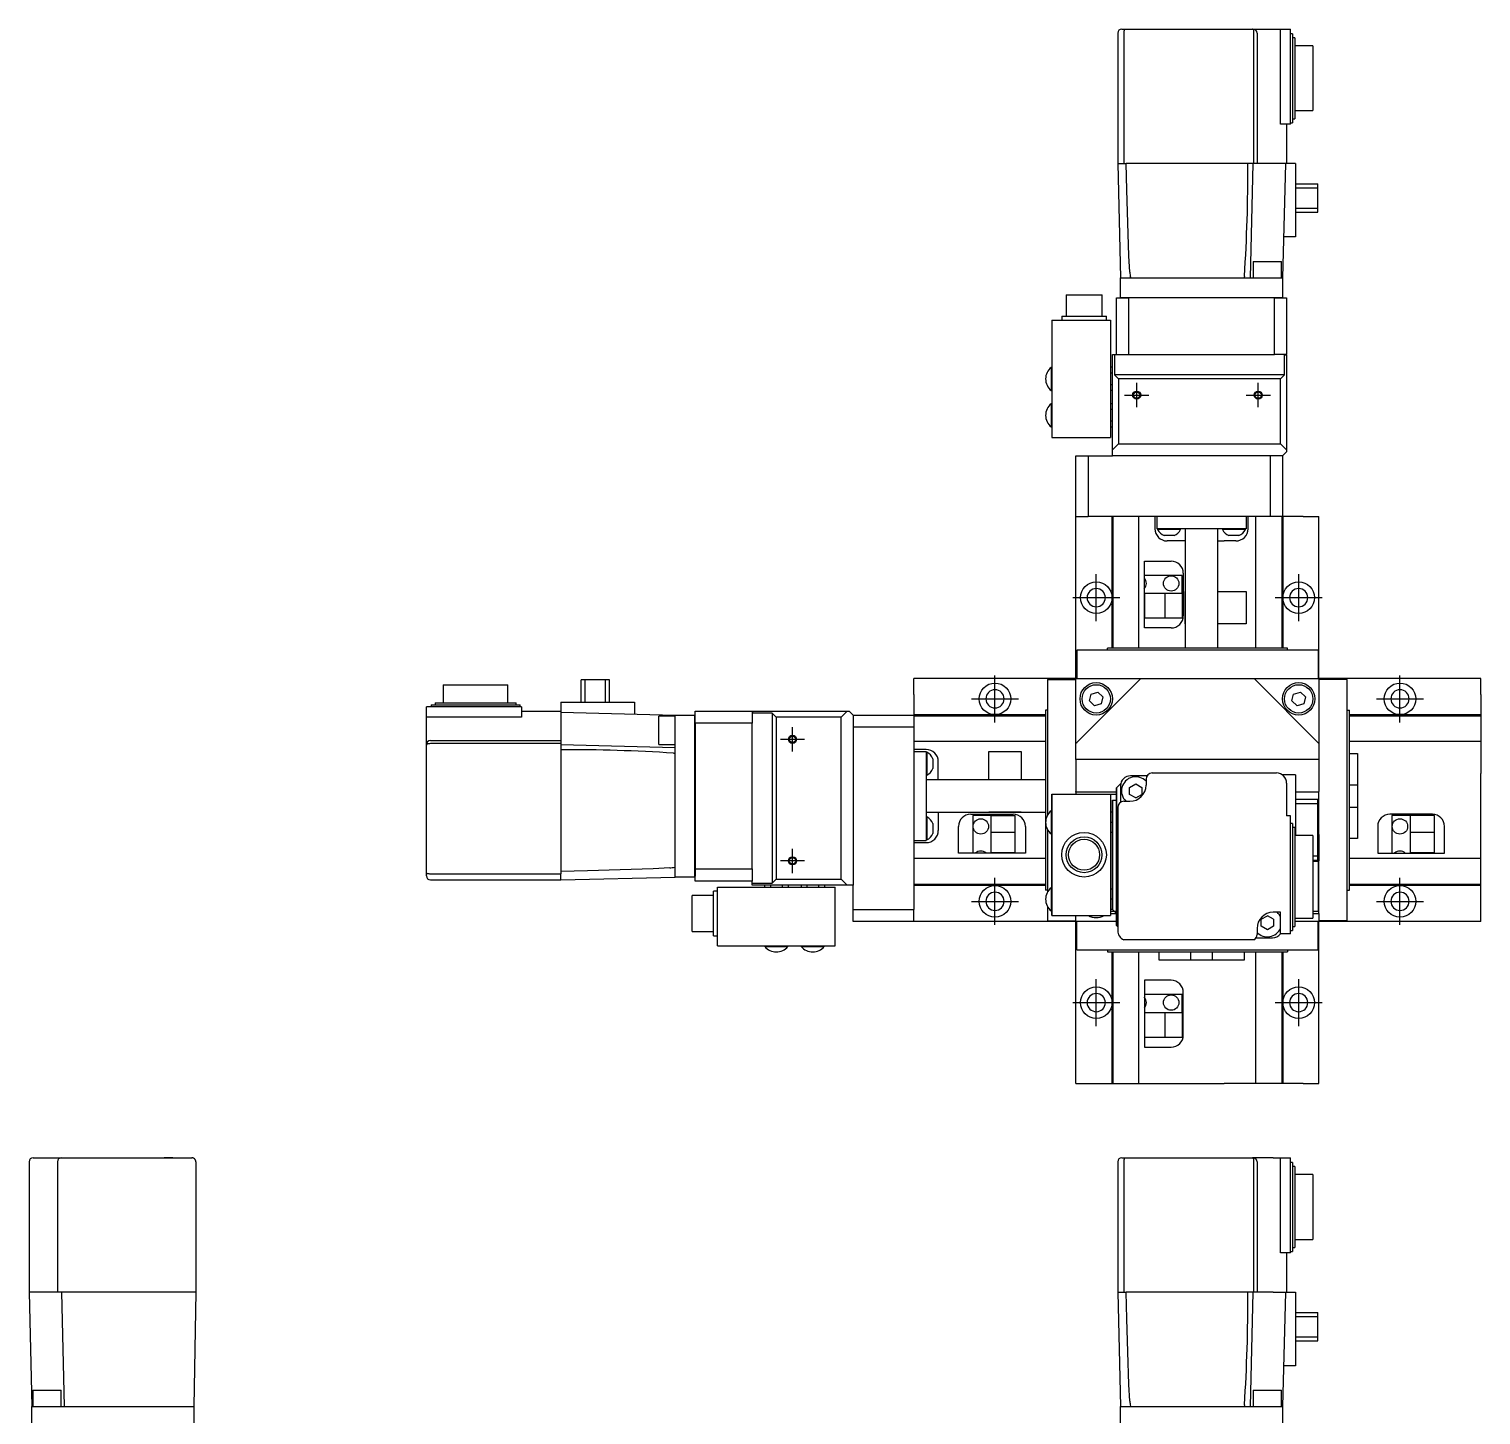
# Model space of a CAD drawing. Extents: x 0 to 1102, y -8 to 907.
# Drawn here: x 183.7 to 542.2, y 564.5 to 906.7 of the extents above; entities that cross this region are included whole.
import ezdxf

# ---------------------------------------------------------------- set-up
doc = ezdxf.new("R2010")
doc.units = 0
doc.header["$LTSCALE"] = 0.5
doc.linetypes.add('CENTER', pattern=[50.8, 31.75, -6.35, 6.35, -6.35])
for name, color, linetype in [('MSM_CENTER', 1, 'CENTER'), ('MSM_CONTINUOUS', 7, 'CONTINUOUS'), ('MSM_NARROW', 5, 'CONTINUOUS')]:
    doc.layers.add(name, color=color, linetype=linetype)

msp = doc.modelspace()

# ---------------------------------------------------------------- linework, layer by layer
at = {"layer": 'MSM_CENTER'}
for p, q in [((457.22, 813.3), (457.22, 819.3)), ((487.22, 813.3), (487.22, 819.3)), ((454.22, 816.3), (460.22, 816.3)), ((484.22, 816.3), (490.22, 816.3)), ((447.22, 760.5), (447.22, 772.1)), ((497.22, 760.5), (497.22, 772.1)), ((441.42, 766.3), (453.02, 766.3)), ((491.42, 766.3), (503.02, 766.3)), ((422.22, 735.5), (422.22, 747.1)), ((522.22, 735.5), (522.22, 747.1)), ((416.42, 741.3), (428.02, 741.3)), ((516.42, 741.3), (528.02, 741.3)), ((372.22, 728.3), (372.22, 734.3)), ((375.22, 731.3), (369.22, 731.3)), ((372.22, 698.3), (372.22, 704.3)), ((375.22, 701.3), (369.22, 701.3)), ((422.22, 685.5), (422.22, 697.1)), ((522.22, 685.5), (522.22, 697.1)), ((416.42, 691.3), (428.02, 691.3)), ((516.42, 691.3), (528.02, 691.3)), ((447.22, 660.5), (447.22, 672.1)), ((497.22, 660.5), (497.22, 672.1)), ((441.42, 666.3), (453.02, 666.3)), ((491.42, 666.3), (503.02, 666.3))]:
    msp.add_line(p, q, dxfattribs=at)
at = {"layer": 'MSM_CONTINUOUS'}
for p, q in [((452.52, 905.7), (452.52, 873.5)), ((453.52, 906.7), (454.27, 906.7)), ((454.04, 905.7), (454.04, 873.5)), ((454.14, 906.53), (454.18, 906.63)), ((454.18, 906.63), (454.26, 906.69)), ((454.26, 906.69), (454.27, 906.7)), ((454.27, 906.7), (485.82, 906.7)), ((485.82, 906.7), (495.22, 906.7)), ((485.91, 906.67), (485.82, 906.7)), ((485.99, 906.6), (485.91, 906.67)), ((486.05, 906.5), (485.99, 906.6)), ((486.17, 873.5), (486.17, 905.7)), ((486.92, 905.7), (486.92, 873.5)), ((492.72, 905.05), (492.72, 906.7)), ((492.72, 892.78), (492.72, 905.05)), ((495.22, 905.05), (495.22, 906.7)), ((495.72, 905.55), (495.22, 905.55)), ((495.22, 892.78), (495.22, 905.05)), ((495.72, 905.55), (495.72, 901.43)), ((496.22, 904.55), (495.72, 904.55)), ((496.22, 904.55), (496.22, 901.25)), ((495.72, 901.43), (495.72, 892.07)), ((500.72, 902.55), (496.22, 902.55)), ((496.22, 901.25), (496.22, 891.9)), ((500.72, 902.55), (500.72, 900.9)), ((500.72, 900.9), (500.72, 891.55)), ((492.72, 883.2), (492.72, 892.78)), ((495.22, 883.2), (495.22, 892.78)), ((495.72, 892.07), (495.72, 883.56)), ((496.22, 891.9), (496.22, 884.56)), ((500.72, 891.55), (500.72, 886.56)), ((496.22, 886.56), (500.72, 886.56)), ((495.22, 883.2), (492.72, 883.2)), ((494.22, 883.2), (494.22, 873.5)), ((495.22, 883.56), (495.72, 883.56)), ((495.72, 884.56), (496.22, 884.56)), ((452.52, 873.5), (453.22, 845.3)), ((452.52, 873.5), (454.61, 873.5)), ((484.64, 873.5), (454.61, 873.5)), ((454.77, 866.95), (454.61, 873.5)), ((496.42, 873.5), (484.64, 873.5)), ((485.92, 873.5), (485.22, 845.3)), ((493.92, 873.5), (493.22, 845.3)), ((496.42, 873.5), (496.42, 872.5)), ((496.42, 872.5), (496.42, 856.35)), ((496.42, 868.5), (501.92, 868.5)), ((501.92, 861.5), (501.92, 868.5)), ((454.99, 858.81), (454.77, 866.95)), ((496.42, 867.5), (501.92, 867.5)), ((496.42, 862.5), (501.92, 862.5)), ((496.42, 861.5), (501.92, 861.5)), ((455.27, 850.68), (454.99, 858.81)), ((496.42, 855.35), (493.47, 855.35)), ((496.42, 856.35), (496.42, 855.35)), ((455.5, 846.62), (455.27, 850.68)), ((485.98, 849.3), (492.98, 849.3)), ((485.98, 849.3), (485.98, 845.3)), ((492.98, 845.3), (492.98, 849.3)), ((453.22, 845.3), (455.72, 845.3)), ((453.22, 840.4), (453.22, 845.3)), ((455.72, 845.3), (455.66, 845.39)), ((455.72, 845.3), (483.72, 845.3)), ((483.74, 845.31), (483.72, 845.3)), ((483.72, 845.3), (493.22, 845.3)), ((483.77, 845.41), (483.74, 845.31)), ((483.8, 845.56), (483.77, 845.41)), ((483.81, 845.69), (483.8, 845.56)), ((493.22, 845.3), (493.22, 840.4)), ((439.8, 841.1), (448.65, 841.1)), ((439.8, 841.1), (439.8, 835.8)), ((448.65, 835.8), (448.65, 841.1)), ((452.22, 826.3), (452.22, 840.3)), ((452.22, 840.3), (455.22, 840.3)), ((453.22, 840.4), (455.72, 840.4)), ((453.22, 840.4), (453.32, 840.3)), ((455.22, 840.3), (455.22, 826.3)), ((491.22, 840.3), (455.22, 840.3)), ((455.72, 840.4), (490.72, 840.4)), ((490.72, 840.4), (493.22, 840.4)), ((491.22, 826.3), (491.22, 840.3)), ((491.22, 840.3), (494.22, 840.3)), ((493.12, 840.3), (493.22, 840.4)), ((494.22, 840.3), (494.22, 826.3)), ((438.72, 835.8), (449.72, 835.8)), ((438.72, 835.8), (438.72, 834.8)), ((449.72, 834.8), (449.72, 835.8)), ((436.22, 834.8), (436.22, 805.8)), ((436.22, 834.8), (450.72, 834.8)), ((450.72, 834.8), (450.72, 805.8)), ((451.22, 809.85), (451.22, 826.3)), ((451.22, 826.3), (455.22, 826.3)), ((451.72, 826.3), (451.72, 821.3)), ((455.22, 826.3), (491.22, 826.3)), ((494.22, 826.3), (491.22, 826.3)), ((493.72, 826.2), (493.58, 826.3)), ((493.72, 821.3), (493.72, 826.2)), ((494.22, 826.2), (493.72, 826.2)), ((494.12, 826.3), (494.22, 826.2)), ((494.22, 826.2), (494.22, 802.8)), ((436.06, 823.15), (436.06, 817.45)), ((436.22, 823.15), (436.06, 823.15)), ((451.22, 823.18), (450.72, 823.18)), ((451.22, 821.74), (450.72, 821.74)), ((451.72, 821.3), (452.72, 820.3)), ((493.72, 821.3), (451.72, 821.3)), ((492.72, 820.3), (493.72, 821.3)), ((436.06, 817.45), (436.22, 817.45)), ((451.22, 818.85), (450.72, 818.85)), ((452.72, 820.3), (452.72, 804.3)), ((492.72, 820.3), (452.72, 820.3)), ((492.72, 804.3), (492.72, 820.3)), ((436.06, 814.15), (436.06, 808.45)), ((436.22, 814.15), (436.06, 814.15)), ((451.22, 817.41), (450.72, 817.41)), ((451.22, 814.18), (450.72, 814.18)), ((451.22, 812.74), (450.72, 812.74)), ((436.06, 808.45), (436.22, 808.45)), ((451.22, 809.85), (450.72, 809.85)), ((451.22, 808.41), (450.72, 808.41)), ((451.22, 802.8), (451.22, 809.85)), ((436.22, 805.8), (450.72, 805.8)), ((451.22, 802.8), (452.72, 804.3)), ((452.72, 804.3), (492.72, 804.3)), ((492.72, 804.3), (494.22, 802.8)), ((442.22, 801.3), (451.22, 801.3)), ((442.22, 786.3), (442.22, 801.3)), ((445.22, 801.3), (445.22, 786.3)), ((451.22, 801.3), (451.22, 802.8)), ((493.22, 801.3), (451.22, 801.3)), ((490.22, 786.3), (490.22, 801.3)), ((493.22, 801.3), (494.22, 802.3)), ((493.22, 801.3), (493.22, 786.3)), ((494.22, 802.8), (494.22, 802.3)), ((442.22, 746.3), (442.22, 786.3)), ((442.22, 786.3), (445.22, 786.3)), ((490.22, 786.3), (445.22, 786.3)), ((451.12, 753.8), (451.12, 786.3)), ((451.42, 753.8), (451.42, 786.3)), ((457.77, 753.8), (457.77, 786.3)), ((461.72, 786.3), (461.72, 783.3)), ((462.22, 786.3), (462.22, 783.3)), ((484.22, 786.3), (484.22, 783.3)), ((484.72, 783.3), (484.72, 786.3)), ((486.67, 753.8), (486.67, 786.3)), ((498.32, 786.3), (490.22, 786.3)), ((493.02, 786.3), (493.02, 753.8)), ((493.32, 786.3), (493.32, 753.8)), ((498.32, 786.3), (502.22, 786.3)), ((502.22, 746.3), (502.22, 786.3)), ((484.22, 783.3), (462.22, 783.3)), ((462.37, 783.3), (462.37, 783.1)), ((468.07, 783.1), (462.37, 783.1)), ((466.44, 781.65), (464, 781.65)), ((468.07, 783.1), (468.07, 783.3)), ((469.22, 783.3), (469.22, 753.8)), ((477.22, 753.8), (477.22, 783.3)), ((478.37, 783.3), (478.37, 783.1)), ((484.07, 783.1), (478.37, 783.1)), ((482.44, 781.65), (480, 781.65)), ((484.07, 783.1), (484.07, 783.3)), ((469.22, 780.3), (464.72, 780.3)), ((477.22, 780.3), (478.81, 780.3)), ((481.72, 780.3), (478.81, 780.3)), ((459.1, 775.3), (465.72, 775.3)), ((459.1, 758.8), (459.1, 775.3)), ((468.42, 771.8), (459.1, 771.8)), ((468.42, 767.3), (468.42, 771.8)), ((468.72, 772.3), (468.72, 761.8)), ((468.42, 767.3), (459.1, 767.3)), ((459.22, 761.3), (459.22, 767.3)), ((464.22, 761.3), (464.22, 767.3)), ((468.42, 767.3), (468.42, 761.3)), ((469.22, 759.8), (469.22, 767.8)), ((477.22, 767.8), (484.22, 767.8)), ((484.22, 767.8), (484.22, 759.8)), ((459.1, 761.3), (468.42, 761.3)), ((465.72, 758.8), (459.1, 758.8)), ((484.22, 759.8), (477.22, 759.8)), ((442.42, 753.3), (442.42, 746.3)), ((502.02, 753.3), (442.42, 753.3)), ((494.42, 753.8), (450.02, 753.8)), ((450.02, 753.3), (450.02, 753.8)), ((494.42, 753.3), (494.42, 753.8)), ((502.02, 753.3), (502.02, 746.3)), ((320.02, 740.5), (320.02, 746)), ((321.02, 746), (320.02, 746)), ((321.02, 740.5), (321.02, 746)), ((327.02, 746), (321.02, 746)), ((326.02, 740.5), (326.02, 746)), ((327.02, 740.5), (327.02, 746)), ((442.22, 746.3), (402.22, 746.3)), ((402.22, 742.4), (402.22, 746.3)), ((435.22, 746.1), (435.22, 712.65)), ((435.22, 746.1), (442.22, 746.1)), ((442.22, 730.3), (458.22, 746.3)), ((442.22, 730.5), (442.22, 746.3)), ((442.22, 746.3), (458.22, 746.3)), ((458.22, 746.3), (486.22, 746.3)), ((486.22, 746.3), (502.22, 730.3)), ((486.22, 746.3), (502.22, 746.3)), ((502.22, 746.3), (502.22, 730.4)), ((542.22, 746.3), (502.22, 746.3)), ((509.22, 746.1), (502.22, 746.1)), ((509.22, 686.5), (509.22, 746.1)), ((542.22, 742.4), (542.22, 746.3)), ((285.97, 744.8), (299.29, 744.8)), ((285.97, 744.8), (285.97, 740.3)), ((299.29, 744.8), (301.93, 744.8)), ((301.93, 744.8), (301.96, 744.8)), ((301.96, 740.3), (301.96, 744.8)), ((402.22, 742.4), (402.22, 737.4)), ((445.56, 740.8), (445.96, 742.48)), ((445.96, 742.48), (447.62, 742.98)), ((447.62, 742.98), (448.88, 741.8)), ((495.56, 740.8), (495.96, 742.48)), ((495.96, 742.48), (497.62, 742.98)), ((497.62, 742.98), (498.88, 741.8)), ((542.22, 742.4), (542.22, 737.4)), ((281.82, 729.9), (281.82, 739.3)), ((295.91, 739.3), (281.82, 739.3)), ((282.97, 739.8), (296.44, 739.8)), ((282.97, 739.8), (282.97, 739.3)), ((283.97, 740.3), (296.62, 740.3)), ((283.97, 740.3), (283.97, 739.8)), ((302.32, 739.3), (295.91, 739.3)), ((296.44, 739.8), (302.24, 739.8)), ((296.62, 740.3), (301.26, 740.3)), ((301.26, 740.3), (303.96, 740.3)), ((302.24, 739.8), (304.96, 739.8)), ((305.32, 739.3), (302.32, 739.3)), ((303.96, 739.8), (303.96, 740.3)), ((304.96, 739.3), (304.96, 739.8)), ((305.32, 739.3), (305.32, 736.8)), ((315.02, 740.5), (315.02, 738.3)), ((315.02, 740.5), (316.02, 740.5)), ((316.02, 740.5), (332.17, 740.5)), ((332.17, 740.5), (333.17, 740.5)), ((333.17, 740.5), (333.17, 737.54)), ((446.83, 739.61), (445.56, 740.8)), ((448.48, 740.11), (446.83, 739.61)), ((448.88, 741.8), (448.48, 740.11)), ((496.83, 739.61), (495.56, 740.8)), ((498.48, 740.11), (496.83, 739.61)), ((498.88, 741.8), (498.48, 740.11)), ((295.91, 736.8), (281.82, 736.8)), ((302.32, 736.8), (295.91, 736.8)), ((305.32, 736.8), (302.32, 736.8)), ((305.32, 738.3), (315.02, 738.3)), ((315.02, 738.3), (315.02, 728.71)), ((315.02, 738), (343.22, 737.3)), ((339.22, 730.06), (339.22, 737.06)), ((343.22, 737.06), (339.22, 737.06)), ((343.22, 727.8), (343.22, 737.3)), ((343.22, 737.3), (348.12, 737.3)), ((348.12, 734.8), (348.12, 737.3)), ((348.22, 737.2), (348.12, 737.3)), ((348.22, 735.3), (348.22, 738.3)), ((348.22, 738.3), (362.22, 738.3)), ((348.22, 735.3), (348.22, 699.3)), ((362.22, 735.3), (348.22, 735.3)), ((362.22, 738.3), (362.22, 735.3)), ((362.22, 738.2), (362.32, 738.3)), ((362.32, 737.8), (362.22, 737.65)), ((362.22, 699.3), (362.22, 735.3)), ((362.32, 738.3), (362.32, 737.8)), ((362.32, 738.3), (385.72, 738.3)), ((367.22, 737.8), (362.32, 737.8)), ((368.22, 736.8), (367.22, 737.8)), ((367.22, 737.8), (367.22, 695.8)), ((368.22, 736.8), (368.22, 696.8)), ((384.22, 736.8), (368.22, 736.8)), ((384.22, 736.8), (385.72, 738.3)), ((384.22, 696.8), (384.22, 736.8)), ((385.72, 738.3), (386.22, 738.3)), ((387.22, 737.3), (386.22, 738.3)), ((387.22, 737.3), (387.22, 695.3)), ((387.22, 737.3), (402.22, 737.3)), ((402.22, 737.4), (402.22, 734.3)), ((402.22, 737.4), (434.72, 737.4)), ((402.22, 737.1), (434.72, 737.1)), ((434.72, 738.5), (434.72, 710.8)), ((435.22, 738.5), (434.72, 738.5)), ((509.22, 738.5), (509.72, 738.5)), ((509.72, 694.1), (509.72, 738.5)), ((509.72, 737.4), (542.22, 737.4)), ((509.72, 737.1), (542.22, 737.1)), ((542.22, 737.4), (542.22, 722.89)), ((348.12, 699.8), (348.12, 734.8)), ((402.22, 734.3), (387.22, 734.3)), ((402.22, 734.3), (402.22, 689.3)), ((281.84, 729.99), (281.82, 729.9)), ((281.82, 698.35), (281.82, 729.9)), ((281.91, 730.07), (281.84, 729.99)), ((282.01, 730.12), (281.91, 730.07)), ((282.82, 731), (315.02, 731)), ((315.02, 730.24), (282.82, 730.24)), ((315.02, 730), (343.22, 729.3)), ((315.02, 728.71), (315.02, 698.68)), ((339.22, 730.06), (343.22, 730.06)), ((342.82, 727.89), (342.96, 727.87)), ((342.96, 727.87), (343.11, 727.84)), ((343.11, 727.84), (343.2, 727.81)), ((343.2, 727.81), (343.22, 727.8)), ((434.72, 730.74), (402.22, 730.74)), ((405.22, 728.8), (402.22, 728.8)), ((402.22, 728.3), (402.32, 728.3)), ((402.32, 728.3), (405.22, 728.3)), ((405.22, 728.3), (405.22, 706.3)), ((405.42, 728.15), (405.22, 728.15)), ((405.42, 728.15), (405.42, 722.45)), ((420.72, 728.3), (428.72, 728.3)), ((420.72, 721.3), (420.72, 728.3)), ((428.72, 728.3), (428.72, 721.3)), ((442.22, 726.3), (442.22, 730.5)), ((442.22, 730.5), (442.32, 730.5)), ((442.32, 730.5), (442.32, 730.4)), ((502.22, 730.4), (502.12, 730.4)), ((502.22, 730.4), (502.22, 726.3)), ((542.22, 730.74), (509.72, 730.74)), ((343.22, 699.8), (343.22, 727.8)), ((406.87, 726.52), (406.87, 724.07)), ((408.22, 721.3), (408.22, 725.8)), ((442.22, 726.3), (442.22, 718.4)), ((502.22, 726.3), (442.22, 726.3)), ((502.22, 726.3), (502.22, 718.4)), ((509.72, 727.8), (511.72, 727.8)), ((511.72, 727.8), (511.72, 720)), ((405.22, 722.45), (405.42, 722.45)), ((434.72, 721.3), (405.22, 721.3)), ((455.22, 722.3), (455.16, 722.23)), ((455.16, 722.23), (455.22, 722.3)), ((459.75, 722.3), (455.72, 722.3)), ((459.52, 721.5), (459.52, 720)), ((461.02, 723), (491.72, 723)), ((496.42, 722.5), (493.22, 722.5)), ((496.42, 722.5), (496.42, 707.56)), ((542.22, 709.7), (542.22, 722.89)), ((436.22, 717.8), (436.22, 687.8)), ((436.22, 717.8), (452.22, 717.8)), ((436.22, 687.8), (436.22, 717.8)), ((442.22, 718.4), (442.32, 718.3)), ((442.22, 718.3), (442.22, 718.4)), ((442.22, 718.3), (442.22, 717.8)), ((442.22, 718.3), (442.22, 717.8)), ((452.22, 718.3), (442.22, 718.3)), ((450.72, 717.8), (450.72, 687.8)), ((453.29, 720.36), (452.22, 719.3)), ((452.22, 719.3), (453.29, 720.36)), ((452.22, 685.3), (452.22, 719.3)), ((452.22, 719.3), (452.22, 685.3)), ((453.22, 719.8), (453.22, 715.76)), ((455.46, 719.42), (456.96, 720.29)), ((455.46, 717.69), (455.46, 719.42)), ((456.96, 716.83), (455.46, 717.69)), ((456.96, 720.29), (458.46, 719.42)), ((456.96, 716.83), (458.46, 717.69)), ((458.46, 719.42), (458.46, 717.69)), ((494.22, 720.5), (494.22, 712.4)), ((502.22, 718.3), (496.42, 718.3)), ((502.12, 718.3), (502.22, 718.4)), ((502.22, 718.3), (502.22, 718.4)), ((502.22, 708.3), (502.22, 718.3)), ((511.72, 720), (509.72, 720)), ((511.72, 720), (511.72, 714.59)), ((436.06, 713.65), (436.06, 707.95)), ((436.22, 713.65), (436.06, 713.65)), ((436.22, 707.95), (436.22, 713.65)), ((451.22, 716.3), (451.22, 689.3)), ((451.22, 689.3), (451.22, 716.3)), ((451.22, 716.3), (452.22, 716.3)), ((452.22, 716.2), (451.22, 716.2)), ((452.52, 714.5), (452.52, 684.1)), ((454.02, 716), (455.52, 716)), ((496.42, 716.5), (501.92, 716.5)), ((496.42, 715.5), (501.92, 715.5)), ((501.92, 701.5), (501.92, 716.5)), ((509.72, 714.59), (511.72, 714.59)), ((511.72, 714.59), (511.72, 706.8)), ((405.22, 713.3), (434.72, 713.3)), ((405.42, 712.15), (405.22, 712.15)), ((405.42, 712.15), (405.42, 706.45)), ((406.87, 710.52), (406.87, 708.07)), ((408.22, 713.3), (408.22, 708.8)), ((416.22, 712.8), (426.72, 712.8)), ((416.72, 712.5), (416.72, 703.17)), ((421.22, 712.5), (416.72, 712.5)), ((428.72, 713.3), (420.72, 713.3)), ((421.22, 712.5), (421.22, 703.17)), ((421.22, 712.5), (427.22, 712.5)), ((427.22, 703.17), (427.22, 712.5)), ((434.72, 710.8), (434.72, 694.1)), ((451.22, 713.3), (450.72, 713.3)), ((451.22, 710.8), (450.72, 710.8)), ((495.22, 712.4), (494.22, 712.4)), ((495.22, 685.5), (495.22, 712.4)), ((495.72, 710.56), (495.22, 710.56)), ((495.72, 710.56), (495.72, 685.87)), ((530.22, 712.8), (519.72, 712.8)), ((520.22, 712.5), (520.22, 703.17)), ((530.72, 712.5), (520.22, 712.5)), ((524.72, 712.5), (524.72, 703.17)), ((530.72, 703.17), (530.72, 712.5)), ((402.32, 706.3), (402.22, 706.3)), ((402.32, 706.3), (405.22, 706.3)), ((405.22, 706.45), (405.42, 706.45)), ((413.22, 703.17), (413.22, 709.8)), ((427.22, 708.3), (421.22, 708.3)), ((429.72, 709.8), (429.72, 703.17)), ((435.22, 708.94), (435.22, 693.65)), ((436.06, 707.95), (436.22, 707.95)), ((451.22, 708.3), (450.72, 708.3)), ((496.22, 709.56), (495.72, 709.56)), ((496.22, 709.56), (496.22, 686.85)), ((500.72, 707.56), (496.22, 707.56)), ((500.72, 707.56), (500.72, 688.82)), ((501.92, 708.3), (502.22, 708.3)), ((502.12, 707.8), (502.12, 708.3)), ((502.22, 707.8), (502.12, 707.8)), ((502.22, 707.8), (502.22, 708.3)), ((502.22, 707.8), (502.22, 701.3)), ((511.72, 706.8), (509.72, 706.8)), ((516.72, 709.8), (516.72, 703.17)), ((530.72, 708.3), (524.72, 708.3)), ((533.22, 703.17), (533.22, 709.8)), ((542.22, 701.85), (542.22, 709.7)), ((402.22, 705.8), (405.22, 705.8)), ((429.72, 703.17), (413.22, 703.17)), ((427.22, 703.3), (421.22, 703.3)), ((452.52, 702.8), (452.22, 702.8)), ((516.72, 703.17), (533.22, 703.17)), ((530.72, 703.3), (524.72, 703.3)), ((337.83, 699.35), (329.7, 699.06)), ((341.9, 699.58), (337.83, 699.35)), ((343.22, 699.8), (343.13, 699.74)), ((343.22, 697.3), (343.22, 699.8)), ((348.12, 697.3), (348.12, 699.8)), ((348.22, 699.3), (362.22, 699.3)), ((348.22, 699.3), (348.22, 697.5)), ((362.22, 699.3), (362.22, 696.3)), ((434.72, 701.85), (402.22, 701.85)), ((500.72, 702.5), (501.92, 702.5)), ((500.72, 701.5), (501.92, 701.5)), ((502.22, 701.3), (500.72, 701.3)), ((500.72, 701.2), (502.02, 701.2)), ((502.02, 701.2), (502.02, 688.8)), ((502.22, 688.3), (502.22, 701.3)), ((542.22, 701.85), (509.72, 701.85)), ((542.22, 695.5), (542.22, 701.85)), ((281.82, 697.6), (281.82, 698.35)), ((281.82, 698.34), (281.82, 698.35)), ((281.89, 698.26), (281.82, 698.34)), ((281.98, 698.21), (281.89, 698.26)), ((282.82, 698.12), (315.02, 698.12)), ((282.82, 696.6), (315.02, 696.6)), ((321.57, 698.84), (315.02, 698.68)), ((315.02, 698.68), (315.02, 698.12)), ((315.02, 696.6), (315.02, 698.12)), ((315.02, 696.6), (343.22, 697.3)), ((329.7, 699.06), (321.57, 698.84)), ((348.12, 697.3), (343.22, 697.3)), ((348.12, 697.3), (348.22, 697.4)), ((348.22, 696.3), (348.22, 697.5)), ((362.22, 696.3), (348.22, 696.3)), ((362.22, 695.3), (362.22, 696.3)), ((362.22, 695.8), (367.22, 695.8)), ((367.22, 695.8), (368.22, 696.8)), ((368.22, 696.8), (384.22, 696.8)), ((385.72, 695.3), (384.22, 696.8)), ((352.72, 692.72), (347.42, 692.72)), ((347.42, 683.87), (347.42, 692.72)), ((353.72, 693.8), (352.72, 693.8)), ((352.72, 682.8), (352.72, 693.8)), ((353.72, 680.3), (353.72, 694.8)), ((353.72, 694.8), (382.72, 694.8)), ((366.78, 695.3), (362.22, 695.3)), ((365.33, 695.3), (365.33, 694.8)), ((378.66, 695.3), (366.78, 695.3)), ((366.78, 695.3), (366.78, 694.8)), ((369.66, 695.3), (369.66, 694.8)), ((371.11, 695.3), (371.11, 694.8)), ((374.33, 695.3), (374.33, 694.8)), ((375.78, 695.3), (375.78, 694.8)), ((385.72, 695.3), (378.66, 695.3)), ((378.66, 695.3), (378.66, 694.8)), ((380.11, 695.3), (380.11, 694.8)), ((382.72, 680.3), (382.72, 694.8)), ((387.22, 695.3), (385.72, 695.3)), ((387.22, 686.3), (387.22, 695.3)), ((434.72, 695.5), (402.22, 695.5)), ((434.72, 695.2), (402.22, 695.2)), ((435.22, 694.1), (434.72, 694.1)), ((436.22, 694.65), (436.06, 694.65)), ((436.06, 694.65), (436.06, 688.95)), ((436.22, 688.95), (436.22, 694.65)), ((451.22, 694.3), (450.72, 694.3)), ((452.22, 694.8), (452.52, 694.8)), ((509.22, 694.1), (509.72, 694.1)), ((542.22, 695.5), (509.72, 695.5)), ((542.22, 695.2), (509.72, 695.2)), ((542.22, 686.3), (542.22, 695.5)), ((387.22, 689.3), (402.22, 689.3)), ((402.22, 686.3), (402.22, 689.3)), ((435.22, 689.94), (435.22, 686.5)), ((436.06, 688.95), (436.22, 688.95)), ((451.22, 691.8), (450.72, 691.8)), ((451.22, 689.3), (450.72, 689.3)), ((451.72, 688.8), (450.72, 688.8)), ((451.22, 689.3), (452.22, 688.3)), ((451.22, 689.3), (452.22, 688.3)), ((452.22, 688.8), (451.72, 688.8)), ((492.72, 688.6), (490.92, 688.6)), ((492.72, 683.3), (492.72, 688.6)), ((492.72, 685.5), (492.72, 688.6)), ((500.72, 688.82), (500.72, 687.15)), ((502.02, 688.8), (500.72, 688.8)), ((402.22, 686.3), (387.22, 686.3)), ((442.22, 686.3), (402.22, 686.3)), ((435.22, 686.5), (442.22, 686.5)), ((436.22, 687.8), (450.72, 687.8)), ((442.22, 686.3), (442.22, 687.8)), ((452.22, 686.3), (442.22, 686.3)), ((442.22, 646.3), (442.22, 686.3)), ((442.42, 679.3), (442.42, 686.3)), ((450.72, 688.3), (452.22, 688.3)), ((452.22, 685.3), (452.52, 685)), ((452.52, 685), (452.22, 685.3)), ((487.98, 686.9), (489.48, 687.76)), ((487.98, 685.17), (487.98, 686.9)), ((489.48, 684.3), (487.98, 685.17)), ((490.98, 686.9), (489.48, 687.76)), ((490.98, 685.17), (489.48, 684.3)), ((490.98, 686.9), (490.98, 685.17)), ((492.72, 683.31), (492.72, 685.5)), ((495.22, 683.31), (495.22, 685.5)), ((495.72, 685.87), (495.72, 684.2)), ((495.72, 685.12), (496.22, 685.12)), ((496.22, 687.12), (500.72, 687.12)), ((496.22, 686.85), (496.22, 685.18)), ((502.22, 686.3), (496.22, 686.3)), ((496.22, 685.18), (496.22, 685.12)), ((500.72, 688.3), (502.22, 688.3)), ((500.72, 687.15), (500.72, 687.12)), ((502.02, 679.3), (502.02, 686.3)), ((502.22, 688.3), (502.22, 686.3)), ((509.22, 686.5), (502.22, 686.5)), ((502.22, 646.3), (502.22, 686.3)), ((542.22, 686.3), (502.22, 686.3)), ((347.42, 683.87), (352.72, 683.87)), ((352.72, 682.8), (353.72, 682.8)), ((486.17, 681.8), (454.04, 681.8)), ((486.69, 682.3), (490.72, 682.3)), ((486.92, 684.6), (486.92, 683.1)), ((495.22, 683.3), (492.72, 683.3)), ((495.22, 684.12), (495.72, 684.12)), ((495.22, 683.3), (495.22, 683.31)), ((495.72, 684.2), (495.72, 684.12)), ((353.72, 680.3), (382.72, 680.3)), ((365.37, 680.3), (365.37, 680.14)), ((365.37, 680.14), (371.07, 680.14)), ((371.07, 680.14), (371.07, 680.3)), ((374.37, 680.3), (374.37, 680.14)), ((374.37, 680.14), (380.07, 680.14)), ((380.07, 680.14), (380.07, 680.3)), ((442.42, 679.3), (502.02, 679.3)), ((450.02, 679.3), (450.02, 678.8)), ((450.02, 678.8), (494.42, 678.8)), ((451.12, 646.3), (451.12, 678.8)), ((451.42, 646.3), (451.42, 678.8)), ((457.77, 646.3), (457.77, 678.8)), ((462.72, 676.8), (462.72, 678.8)), ((470.52, 678.8), (470.52, 676.8)), ((475.93, 676.8), (475.93, 678.8)), ((483.72, 678.8), (483.72, 676.8)), ((486.67, 646.3), (486.67, 678.8)), ((493.02, 678.8), (493.02, 646.3)), ((493.32, 678.8), (493.32, 646.3)), ((494.42, 679.3), (494.42, 678.8)), ((475.93, 676.8), (462.72, 676.8)), ((483.72, 676.8), (475.93, 676.8)), ((465.72, 671.8), (459.1, 671.8)), ((459.1, 671.8), (459.1, 655.3)), ((468.42, 668.3), (459.1, 668.3)), ((468.42, 663.8), (468.42, 668.3)), ((468.72, 658.3), (468.72, 668.8)), ((468.42, 663.8), (459.1, 663.8)), ((459.22, 657.8), (459.22, 663.8)), ((464.22, 657.8), (464.22, 663.8)), ((468.42, 663.8), (468.42, 657.8)), ((459.1, 657.8), (468.42, 657.8)), ((459.1, 655.3), (465.72, 655.3)), ((442.22, 646.3), (451.42, 646.3)), ((451.42, 646.3), (457.77, 646.3)), ((457.77, 646.3), (465.63, 646.3)), ((465.63, 646.3), (478.81, 646.3)), ((498.32, 646.3), (478.81, 646.3)), ((498.32, 646.3), (502.22, 646.3)), ((184.7, 627.98), (223.9, 627.98)), ((219.23, 627.98), (217.1, 627.98)), ((223.91, 627.98), (223.9, 627.98)), ((223.94, 627.98), (223.91, 627.98)), ((223.97, 627.98), (223.94, 627.98)), ((224, 627.97), (223.97, 627.98)), ((224.03, 627.97), (224, 627.97)), ((224.06, 627.97), (224.03, 627.97)), ((224.09, 627.96), (224.06, 627.97)), ((224.11, 627.95), (224.09, 627.96)), ((224.14, 627.95), (224.11, 627.95)), ((224.18, 627.94), (224.14, 627.95)), ((224.22, 627.92), (224.18, 627.94)), ((224.26, 627.91), (224.22, 627.92)), ((224.3, 627.89), (224.26, 627.91)), ((224.34, 627.88), (224.3, 627.89)), ((224.38, 627.86), (224.34, 627.88)), ((224.41, 627.84), (224.38, 627.86)), ((224.45, 627.81), (224.41, 627.84)), ((224.47, 627.8), (224.45, 627.81)), ((224.5, 627.78), (224.47, 627.8)), ((224.53, 627.76), (224.5, 627.78)), ((224.55, 627.74), (224.53, 627.76)), ((224.58, 627.71), (224.55, 627.74)), ((224.6, 627.69), (224.58, 627.71)), ((224.62, 627.67), (224.6, 627.69)), ((224.65, 627.64), (224.62, 627.67)), ((224.67, 627.62), (224.65, 627.64)), ((224.69, 627.59), (224.67, 627.62)), ((224.71, 627.57), (224.69, 627.59)), ((224.73, 627.54), (224.71, 627.57)), ((224.75, 627.51), (224.73, 627.54)), ((224.76, 627.48), (224.75, 627.51)), ((224.78, 627.45), (224.76, 627.48)), ((224.79, 627.42), (224.78, 627.45)), ((224.81, 627.39), (224.79, 627.42)), ((453.52, 627.98), (454.27, 627.98)), ((454.14, 627.81), (454.18, 627.91)), ((454.18, 627.91), (454.26, 627.98)), ((454.26, 627.98), (454.27, 627.98)), ((454.27, 627.98), (485.82, 627.98)), ((485.82, 627.98), (485.92, 627.98)), ((485.91, 627.96), (485.82, 627.98)), ((485.99, 627.89), (485.91, 627.96)), ((490.92, 627.98), (485.92, 627.98)), ((486.05, 627.79), (485.99, 627.89)), ((490.92, 627.98), (495.22, 627.98)), ((492.72, 626.33), (492.72, 627.98)), ((495.22, 626.33), (495.22, 627.98)), ((183.7, 626.98), (183.7, 594.78)), ((190.7, 626.98), (190.7, 594.78)), ((224.82, 627.36), (224.81, 627.39)), ((224.83, 627.33), (224.82, 627.36)), ((224.85, 627.3), (224.83, 627.33)), ((224.86, 627.26), (224.85, 627.3)), ((224.87, 627.21), (224.86, 627.26)), ((224.88, 627.17), (224.87, 627.21)), ((224.89, 627.12), (224.88, 627.17)), ((224.9, 627.07), (224.89, 627.12)), ((224.9, 627.03), (224.9, 627.07)), ((224.9, 626.98), (224.9, 627.03)), ((224.9, 626.98), (224.9, 594.78)), ((452.52, 626.98), (452.52, 594.78)), ((454.04, 626.98), (454.04, 594.78)), ((486.17, 594.78), (486.17, 626.98)), ((486.92, 626.98), (486.92, 594.78)), ((492.72, 614.06), (492.72, 626.33)), ((495.72, 626.83), (495.22, 626.83)), ((495.22, 614.06), (495.22, 626.33)), ((495.72, 626.83), (495.72, 622.71)), ((496.22, 625.83), (495.72, 625.83)), ((496.22, 625.83), (496.22, 622.53)), ((500.72, 623.83), (496.22, 623.83)), ((500.72, 623.83), (500.72, 622.18)), ((495.72, 622.71), (495.72, 613.36)), ((496.22, 622.53), (496.22, 613.18)), ((500.72, 622.18), (500.72, 612.83)), ((492.72, 604.48), (492.72, 614.06)), ((495.22, 604.48), (495.22, 614.06)), ((495.72, 613.36), (495.72, 604.84)), ((496.22, 613.18), (496.22, 605.84)), ((500.72, 612.83), (500.72, 607.84)), ((496.22, 607.84), (500.72, 607.84)), ((495.22, 604.48), (492.72, 604.48)), ((494.22, 604.48), (494.22, 594.78)), ((495.22, 604.84), (495.72, 604.84)), ((495.72, 605.84), (496.22, 605.84)), ((183.7, 594.78), (184.4, 566.58)), ((224.9, 594.78), (183.7, 594.78)), ((191.7, 594.78), (192.4, 566.58)), ((224.9, 594.78), (224.4, 566.58)), ((452.52, 594.78), (454.61, 594.78)), ((452.52, 594.78), (453.22, 566.58)), ((484.64, 594.78), (454.61, 594.78)), ((454.77, 588.23), (454.61, 594.78)), ((486.92, 594.78), (484.64, 594.78)), ((485.92, 594.78), (485.22, 566.58)), ((490.92, 594.78), (486.92, 594.78)), ((490.92, 594.78), (496.42, 594.78)), ((493.92, 594.78), (493.22, 566.58)), ((496.42, 594.78), (496.42, 593.78)), ((496.42, 593.78), (496.42, 577.63)), ((454.99, 580.1), (454.77, 588.23)), ((496.42, 589.78), (501.92, 589.78)), ((496.42, 588.78), (501.92, 588.78)), ((501.92, 582.78), (501.92, 589.78)), ((496.42, 583.78), (501.92, 583.78)), ((496.42, 582.78), (501.92, 582.78)), ((455.27, 571.97), (454.99, 580.1)), ((496.42, 577.63), (496.42, 576.63)), ((496.42, 576.63), (493.47, 576.63)), ((184.64, 570.58), (191.64, 570.58)), ((184.64, 570.58), (184.64, 566.58)), ((191.64, 566.58), (191.64, 570.58)), ((455.5, 567.9), (455.27, 571.97)), ((485.98, 570.58), (492.98, 570.58)), ((485.98, 570.58), (485.98, 566.58)), ((492.98, 566.58), (492.98, 570.58)), ((184.4, 566.58), (224.4, 566.58)), ((184.4, 561.68), (184.4, 566.58)), ((224.4, 566.58), (224.4, 561.68)), ((453.22, 566.58), (455.72, 566.58)), ((453.22, 561.68), (453.22, 566.58)), ((455.72, 566.58), (455.66, 566.67)), ((455.72, 566.58), (483.72, 566.58)), ((483.74, 566.6), (483.72, 566.58)), ((483.72, 566.58), (490.72, 566.58)), ((483.77, 566.69), (483.74, 566.6)), ((483.8, 566.84), (483.77, 566.69)), ((483.81, 566.98), (483.8, 566.84)), ((490.72, 566.58), (493.22, 566.58)), ((493.22, 566.58), (493.22, 561.68))]:
    msp.add_line(p, q, dxfattribs=at)
for centre, radius in [((457.22, 816.3), 0.783), ((487.22, 816.3), 0.783), ((465.72, 769.8), 1.9), ((447.22, 766.3), 3.9), ((497.22, 766.3), 3.9), ((422.22, 741.3), 3.9), ((447.22, 741.3), 4), ((447.22, 741.3), 3.5), ((497.22, 741.3), 4), ((497.22, 741.3), 3.5), ((522.22, 741.3), 3.9), ((372.22, 731.3), 0.783), ((418.72, 709.8), 1.9), ((522.22, 709.8), 1.9), ((444.22, 702.8), 5.5), ((444.22, 702.8), 4.42), ((444.22, 702.8), 3.83), ((372.22, 701.3), 0.783), ((422.22, 691.3), 3.9), ((522.22, 691.3), 3.9), ((447.22, 666.3), 3.9), ((465.72, 666.3), 1.9), ((497.22, 666.3), 3.9)]:
    msp.add_circle(centre, radius, dxfattribs=at)
at = {"layer": 'MSM_CONTINUOUS', "extrusion": (0, 0, -1)}
for centre in [(-447.22, 766.3), (-497.22, 766.3), (-422.22, 741.3), (-522.22, 741.3), (-422.22, 691.3), (-522.22, 691.3), (-447.22, 666.3), (-497.22, 666.3)]:
    msp.add_circle(centre, 2.25, dxfattribs=at)
at = {"layer": 'MSM_CONTINUOUS'}
for centre, radius, start, end in [((453.52, 905.7), 1, 90, 180), ((457.12, 905.76), 3.08, 165.5083, 181.2312), ((485.92, 905.7), 1, 360, 90), ((483.82, 905.76), 2.35, 358.414, 18.4548), ((112.34, 870.62), 372.31, 356.1613, 0.4426), ((463.59, 847.05), 8.09, 183.0084, 191.8095), ((438.42, 820.3), 3.7, 129.6218, 230.3782), ((438.42, 811.3), 3.7, 129.6218, 230.3782), ((464.72, 783.3), 3, 180.0022, 269.9978), ((465.22, 784.66), 3.25, 208.7266, 247.939), ((465.22, 784.66), 3.25, 292.061, 331.2734), ((481.22, 784.66), 3.25, 208.7266, 247.939), ((481.72, 783.3), 3, 269.9997, 0.0003), ((481.22, 784.66), 3.25, 292.061, 331.2734), ((465.72, 772.3), 3, 360, 90), ((457.72, 769.8), 1.9, 316.3748, 43.6252), ((465.72, 761.8), 3, 270, 360), ((282.82, 730), 1, 90, 180), ((282.76, 727.89), 2.35, 88.414, 108.4548), ((317.9, 356.41), 372.31, 86.1613, 90.4426), ((405.22, 725.8), 3, 359.9997, 90.0003), ((403.86, 725.3), 3.25, 22.061, 61.2734), ((403.86, 725.3), 3.25, 298.7266, 337.939), ((455.72, 719.8), 2.5, 90, 180), ((456.96, 718.56), 3.5, 42.9107, 227.0893), ((461.02, 721.5), 1.5, 90, 180), ((461.02, 721.5), 1.5, 90, 180), ((491.72, 720.5), 2.5, 0, 90), ((455.52, 720), 4, 270, 0), ((455.52, 720), 4, 270, 0), ((438.42, 710.8), 3.7, 129.6218, 230.3782), ((454.02, 714.5), 1.5, 90, 180), ((454.02, 714.5), 1.5, 90, 180), ((403.86, 709.3), 3.25, 22.061, 61.2734), ((416.22, 709.8), 3, 90, 180), ((426.72, 709.8), 3, 360, 90), ((519.72, 709.8), 3, 90, 180), ((530.22, 709.8), 3, 360, 90), ((405.22, 708.8), 3, 270.0022, 359.9978), ((403.86, 709.3), 3.25, 298.7266, 337.939), ((418.72, 701.8), 1.9, 46.3748, 133.6252), ((522.22, 701.8), 1.9, 46.3748, 133.6252), ((341.47, 707.66), 8.09, 273.0084, 281.8095), ((282.82, 697.6), 1, 180, 270), ((282.76, 701.2), 3.08, 255.5083, 271.2312), ((438.42, 691.8), 3.7, 129.6218, 230.3782), ((490.92, 684.6), 4, 90, 180), ((489.48, 686.03), 3.5, 22.3727, 47.0893), ((447.22, 691.3), 4, 241.045, 298.955), ((455.02, 684.1), 2.5, 180, 246.9261), ((455.02, 684.1), 2.5, 180, 246.9261), ((485.42, 683.1), 1.5, 299.9264, 0), ((489.48, 686.03), 3.5, 222.9108, 337.6273), ((490.72, 684.8), 2.5, 270, 323.1302), ((368.22, 682.5), 3.7, 219.6218, 320.3782), ((377.22, 682.5), 3.7, 219.6218, 320.3782), ((465.72, 668.8), 3, 360, 90), ((457.72, 666.3), 1.9, 316.3748, 43.6252), ((465.72, 658.3), 3, 270, 360), ((184.7, 626.98), 1, 90, 180), ((191.7, 626.98), 1, 90, 180), ((453.52, 626.98), 1, 90, 180), ((457.12, 627.04), 3.08, 165.5069, 181.2326), ((485.92, 626.98), 1, 360, 90), ((483.82, 627.04), 2.35, 358.4119, 18.4599), ((112.34, 591.9), 372.31, 356.1613, 0.4426), ((463.59, 568.33), 8.09, 183.0084, 191.8095)]:
    msp.add_arc(centre, radius, start, end, dxfattribs=at)
at = {"layer": 'MSM_NARROW'}
for centre in [(457.22, 816.3), (487.22, 816.3), (372.22, 731.3), (372.22, 701.3)]:
    msp.add_circle(centre, 1, dxfattribs=at)

doc.saveas('drawing.dxf')
